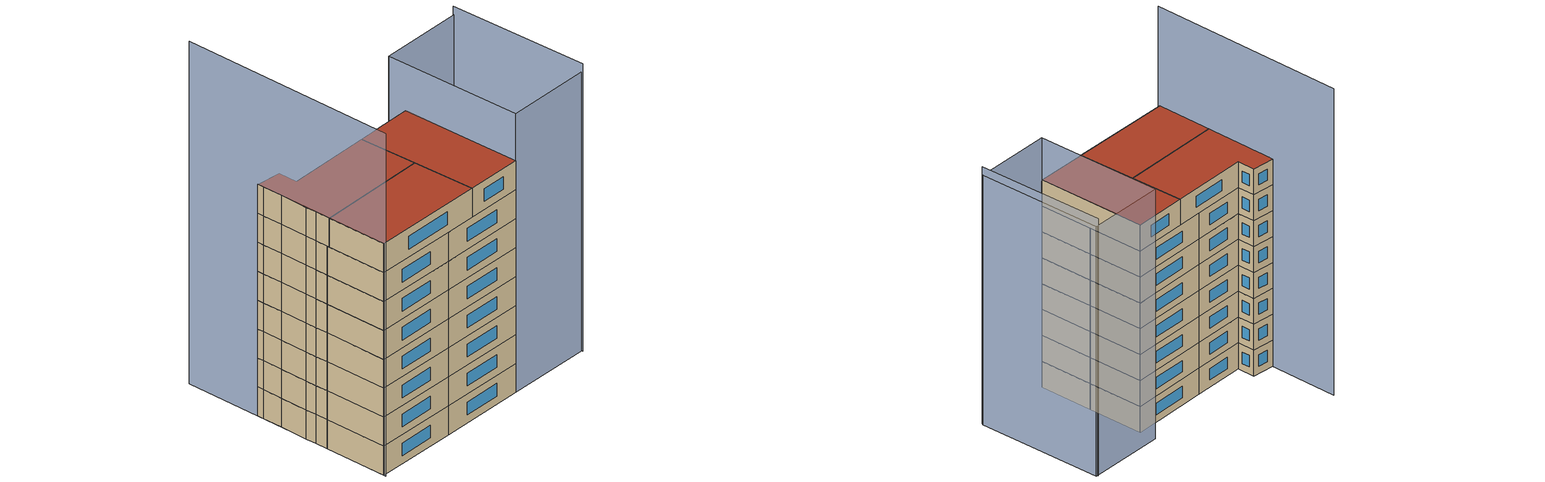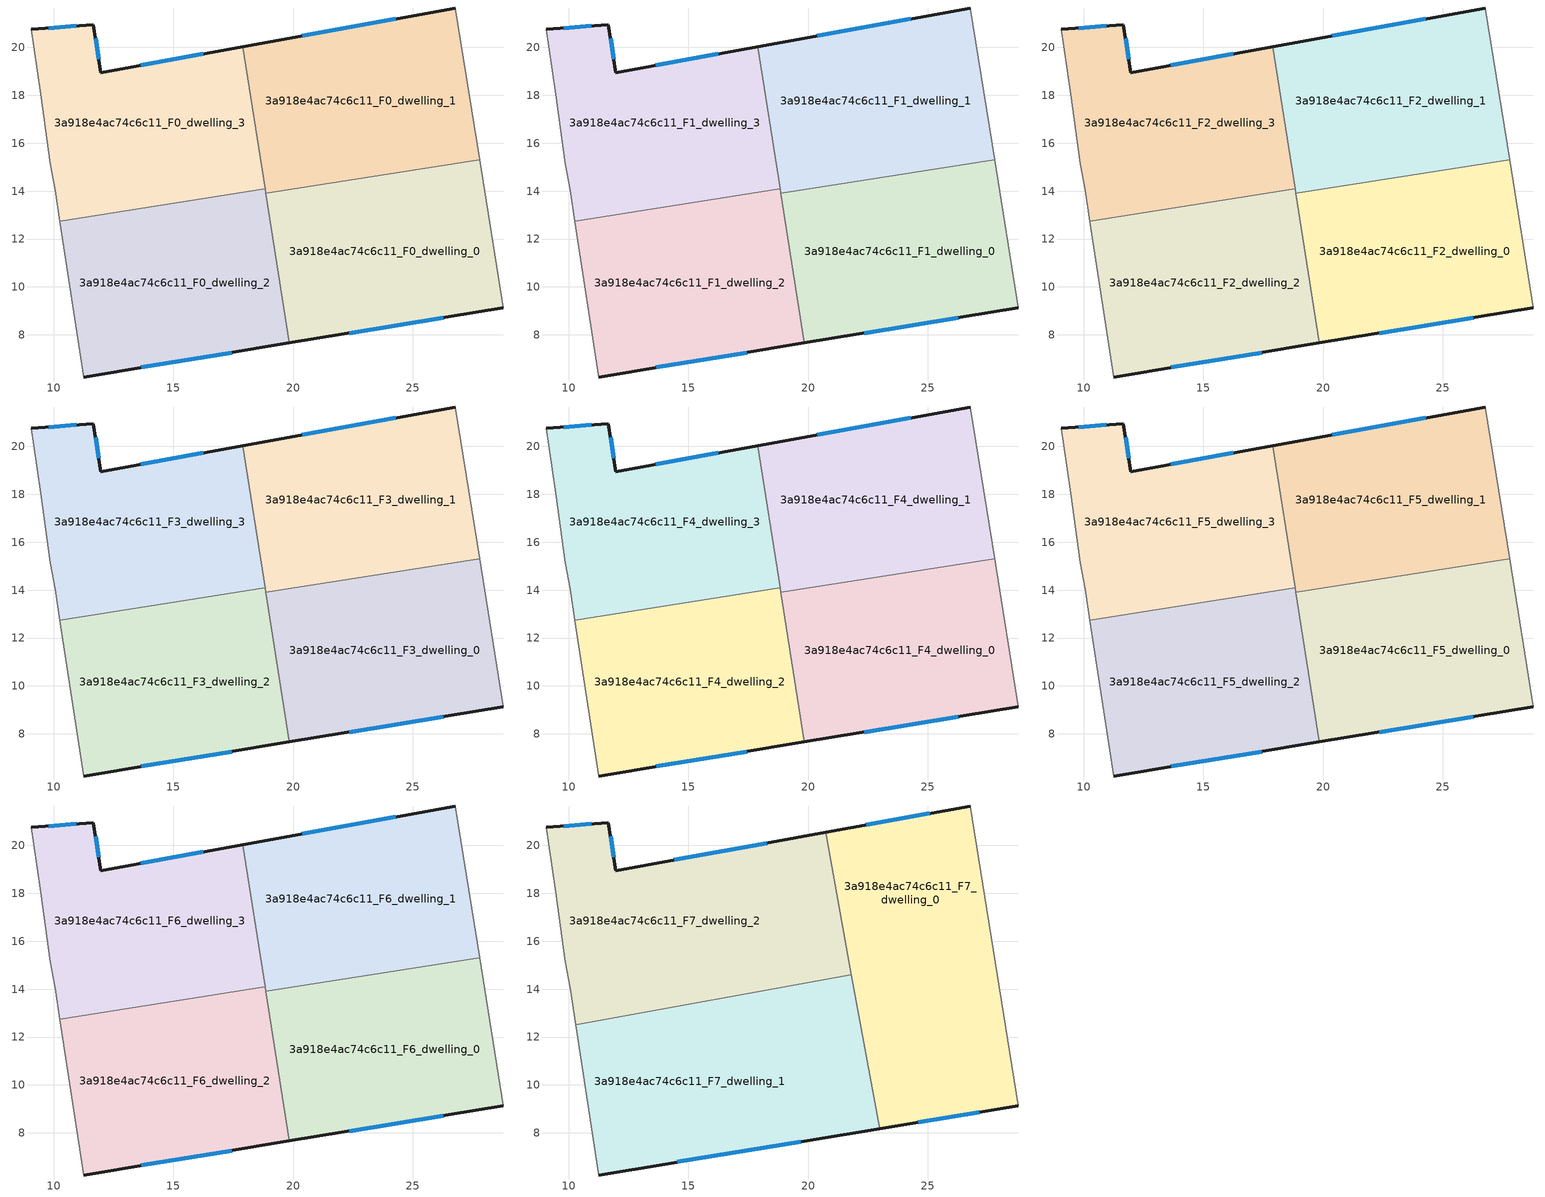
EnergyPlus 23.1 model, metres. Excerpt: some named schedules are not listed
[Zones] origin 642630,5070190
3a918e4ac74c6c11_F0_dwelling_0
 floor ground (EU_floor_Construction): 27.79,15.31 28.78,9.14 19.85,7.66 18.86,13.91 z0
 wall outside (EU_wall_Construction): 19.85,7.66 28.78,9.14 z0:3
 wall to 3a918e4ac74c6c11_F0_dwelling_1 (EU_wall_Construction): 27.79,15.31 18.86,13.91 z0:3
 wall adiabatic (EU_wall_Construction): 28.78,9.14 27.79,15.31 z0:3
 wall to 3a918e4ac74c6c11_F0_dwelling_2 (EU_wall_Construction): 18.86,13.91 19.85,7.66 z0:3
 window (EU_Window_Construction): 22.35,8.07 26.27,8.72 z0.84:2.16
3a918e4ac74c6c11_F0_dwelling_1
 floor ground (EU_floor_Construction): 26.78,21.65 27.79,15.31 18.86,13.91 17.9,20.03 z0
 wall outside (EU_wall_Construction): 26.78,21.65 17.9,20.03 z0:3
 wall adiabatic (EU_wall_Construction): 27.79,15.31 26.78,21.65 z0:3
 wall to 3a918e4ac74c6c11_F0_dwelling_3 (EU_wall_Construction): 17.9,20.03 18.84,14.09 z0:3
 wall to 3a918e4ac74c6c11_F0_dwelling_2 (EU_wall_Construction): 18.84,14.09 18.86,13.91 z0:3
 window (EU_Window_Construction): 24.29,21.19 20.39,20.48 z0.84:2.16
3a918e4ac74c6c11_F0_dwelling_2
 floor ground (EU_floor_Construction): 18.84,14.09 19.85,7.66 11.26,6.24 10.26,12.75 z0
 wall outside (EU_wall_Construction): 11.26,6.24 19.85,7.66 z0:3
 wall adiabatic (EU_wall_Construction): 10.26,12.75 11.26,6.24 z0:3
 wall to 3a918e4ac74c6c11_F0_dwelling_3 (EU_wall_Construction): 18.84,14.09 10.26,12.75 z0:3
 window (EU_Window_Construction): 13.67,6.64 17.44,7.26 z0.84:2.16
3a918e4ac74c6c11_F0_dwelling_3
 floor ground (EU_floor_Construction): 17.9,20.03 18.84,14.09 10.26,12.75 10.06,14.05 9.86,15.15 9.46,18.05 9.16,20.05 9.06,20.75 11.67,20.95 11.96,18.95 z0
 wall outside (EU_wall_Construction): 17.9,20.03 11.96,18.95 11.67,20.95 9.06,20.75 z0:3
 wall adiabatic (EU_wall_Construction): 9.06,20.75 9.16,20.05 9.46,18.05 9.86,15.15 10.06,14.05 10.26,12.75 z0:3
 window (EU_Window_Construction): 10.94,20.9 9.79,20.81 / 11.88,19.51 11.75,20.39 / 16.24,19.73 13.63,19.25 z0.84:2.16
3a918e4ac74c6c11_F1_dwelling_0
 floor to 3a918e4ac74c6c11_F0_dwelling_0 (EU_floor_Construction): 27.79,15.31 28.78,9.14 19.85,7.66 18.86,13.91 z3
 wall outside (EU_wall_Construction): 19.85,7.66 28.78,9.14 z3:6
 wall to 3a918e4ac74c6c11_F1_dwelling_1 (EU_wall_Construction): 27.79,15.31 18.86,13.91 z3:6
 wall adiabatic (EU_wall_Construction): 28.78,9.14 27.79,15.31 z3:6
 wall to 3a918e4ac74c6c11_F1_dwelling_2 (EU_wall_Construction): 18.86,13.91 19.85,7.66 z3:6
 window (EU_Window_Construction): 22.35,8.07 26.27,8.72 z3.84:5.16
3a918e4ac74c6c11_F1_dwelling_1
 floor to 3a918e4ac74c6c11_F0_dwelling_1 (EU_floor_Construction): 26.78,21.65 27.79,15.31 18.86,13.91 17.9,20.03 z3
 wall outside (EU_wall_Construction): 26.78,21.65 17.9,20.03 z3:6
 wall adiabatic (EU_wall_Construction): 27.79,15.31 26.78,21.65 z3:6
 wall to 3a918e4ac74c6c11_F1_dwelling_3 (EU_wall_Construction): 17.9,20.03 18.84,14.09 z3:6
 wall to 3a918e4ac74c6c11_F1_dwelling_2 (EU_wall_Construction): 18.84,14.09 18.86,13.91 z3:6
 window (EU_Window_Construction): 24.29,21.19 20.39,20.48 z3.84:5.16
3a918e4ac74c6c11_F1_dwelling_2
 floor to 3a918e4ac74c6c11_F0_dwelling_2 (EU_floor_Construction): 18.84,14.09 19.85,7.66 11.26,6.24 10.26,12.75 z3
 wall outside (EU_wall_Construction): 11.26,6.24 19.85,7.66 z3:6
 wall adiabatic (EU_wall_Construction): 10.26,12.75 11.26,6.24 z3:6
 wall to 3a918e4ac74c6c11_F1_dwelling_3 (EU_wall_Construction): 18.84,14.09 10.26,12.75 z3:6
 window (EU_Window_Construction): 13.67,6.64 17.44,7.26 z3.84:5.16
3a918e4ac74c6c11_F1_dwelling_3
 floor to 3a918e4ac74c6c11_F0_dwelling_3 (EU_floor_Construction): 17.9,20.03 18.84,14.09 10.26,12.75 10.06,14.05 9.86,15.15 9.46,18.05 9.16,20.05 9.06,20.75 11.67,20.95 11.96,18.95 z3
 wall outside (EU_wall_Construction): 17.9,20.03 11.96,18.95 11.67,20.95 9.06,20.75 z3:6
 wall adiabatic (EU_wall_Construction): 9.06,20.75 9.16,20.05 9.46,18.05 9.86,15.15 10.06,14.05 10.26,12.75 z3:6
 window (EU_Window_Construction): 10.94,20.9 9.79,20.81 / 11.88,19.51 11.75,20.39 / 16.24,19.73 13.63,19.25 z3.84:5.16
3a918e4ac74c6c11_F2_dwelling_0
 floor to 3a918e4ac74c6c11_F1_dwelling_0 (EU_floor_Construction): 27.79,15.31 28.78,9.14 19.85,7.66 18.86,13.91 z6
 wall outside (EU_wall_Construction): 19.85,7.66 28.78,9.14 z6:9
 wall to 3a918e4ac74c6c11_F2_dwelling_1 (EU_wall_Construction): 27.79,15.31 18.86,13.91 z6:9
 wall adiabatic (EU_wall_Construction): 28.78,9.14 27.79,15.31 z6:9
 wall to 3a918e4ac74c6c11_F2_dwelling_2 (EU_wall_Construction): 18.86,13.91 19.85,7.66 z6:9
 window (EU_Window_Construction): 22.35,8.07 26.27,8.72 z6.84:8.16
3a918e4ac74c6c11_F2_dwelling_1
 floor to 3a918e4ac74c6c11_F1_dwelling_1 (EU_floor_Construction): 26.78,21.65 27.79,15.31 18.86,13.91 17.9,20.03 z6
 wall outside (EU_wall_Construction): 26.78,21.65 17.9,20.03 z6:9
 wall adiabatic (EU_wall_Construction): 27.79,15.31 26.78,21.65 z6:9
 wall to 3a918e4ac74c6c11_F2_dwelling_3 (EU_wall_Construction): 17.9,20.03 18.84,14.09 z6:9
 wall to 3a918e4ac74c6c11_F2_dwelling_2 (EU_wall_Construction): 18.84,14.09 18.86,13.91 z6:9
 window (EU_Window_Construction): 24.29,21.19 20.39,20.48 z6.84:8.16
3a918e4ac74c6c11_F2_dwelling_2
 floor to 3a918e4ac74c6c11_F1_dwelling_2 (EU_floor_Construction): 18.84,14.09 19.85,7.66 11.26,6.24 10.26,12.75 z6
 wall outside (EU_wall_Construction): 11.26,6.24 19.85,7.66 z6:9
 wall adiabatic (EU_wall_Construction): 10.26,12.75 11.26,6.24 z6:9
 wall to 3a918e4ac74c6c11_F2_dwelling_3 (EU_wall_Construction): 18.84,14.09 10.26,12.75 z6:9
 window (EU_Window_Construction): 13.67,6.64 17.44,7.26 z6.84:8.16
3a918e4ac74c6c11_F2_dwelling_3
 floor to 3a918e4ac74c6c11_F1_dwelling_3 (EU_floor_Construction): 17.9,20.03 18.84,14.09 10.26,12.75 10.06,14.05 9.86,15.15 9.46,18.05 9.16,20.05 9.06,20.75 11.67,20.95 11.96,18.95 z6
 wall outside (EU_wall_Construction): 17.9,20.03 11.96,18.95 11.67,20.95 9.06,20.75 z6:9
 wall adiabatic (EU_wall_Construction): 9.06,20.75 9.16,20.05 9.46,18.05 9.86,15.15 10.06,14.05 10.26,12.75 z6:9
 window (EU_Window_Construction): 10.94,20.9 9.79,20.81 / 11.88,19.51 11.75,20.39 / 16.24,19.73 13.63,19.25 z6.84:8.16
3a918e4ac74c6c11_F3_dwelling_0
 floor to 3a918e4ac74c6c11_F2_dwelling_0 (EU_floor_Construction): 27.79,15.31 28.78,9.14 19.85,7.66 18.86,13.91 z9
 wall outside (EU_wall_Construction): 19.85,7.66 28.78,9.14 z9:12
 wall to 3a918e4ac74c6c11_F3_dwelling_1 (EU_wall_Construction): 27.79,15.31 18.86,13.91 z9:12
 wall adiabatic (EU_wall_Construction): 28.78,9.14 27.79,15.31 z9:12
 wall to 3a918e4ac74c6c11_F3_dwelling_2 (EU_wall_Construction): 18.86,13.91 19.85,7.66 z9:12
 window (EU_Window_Construction): 22.35,8.07 26.27,8.72 z9.84:11.16
3a918e4ac74c6c11_F3_dwelling_1
 floor to 3a918e4ac74c6c11_F2_dwelling_1 (EU_floor_Construction): 26.78,21.65 27.79,15.31 18.86,13.91 17.9,20.03 z9
 wall outside (EU_wall_Construction): 26.78,21.65 17.9,20.03 z9:12
 wall adiabatic (EU_wall_Construction): 27.79,15.31 26.78,21.65 z9:12
 wall to 3a918e4ac74c6c11_F3_dwelling_3 (EU_wall_Construction): 17.9,20.03 18.84,14.09 z9:12
 wall to 3a918e4ac74c6c11_F3_dwelling_2 (EU_wall_Construction): 18.84,14.09 18.86,13.91 z9:12
 window (EU_Window_Construction): 24.29,21.19 20.39,20.48 z9.84:11.16
3a918e4ac74c6c11_F3_dwelling_2
 floor to 3a918e4ac74c6c11_F2_dwelling_2 (EU_floor_Construction): 18.84,14.09 19.85,7.66 11.26,6.24 10.26,12.75 z9
 wall outside (EU_wall_Construction): 11.26,6.24 19.85,7.66 z9:12
 wall adiabatic (EU_wall_Construction): 10.26,12.75 11.26,6.24 z9:12
 wall to 3a918e4ac74c6c11_F3_dwelling_3 (EU_wall_Construction): 18.84,14.09 10.26,12.75 z9:12
 window (EU_Window_Construction): 13.67,6.64 17.44,7.26 z9.84:11.16
3a918e4ac74c6c11_F3_dwelling_3
 floor to 3a918e4ac74c6c11_F2_dwelling_3 (EU_floor_Construction): 17.9,20.03 18.84,14.09 10.26,12.75 10.06,14.05 9.86,15.15 9.46,18.05 9.16,20.05 9.06,20.75 11.67,20.95 11.96,18.95 z9
 wall outside (EU_wall_Construction): 17.9,20.03 11.96,18.95 11.67,20.95 9.06,20.75 z9:12
 wall adiabatic (EU_wall_Construction): 9.06,20.75 9.16,20.05 9.46,18.05 9.86,15.15 10.06,14.05 10.26,12.75 z9:12
 window (EU_Window_Construction): 10.94,20.9 9.79,20.81 / 11.88,19.51 11.75,20.39 / 16.24,19.73 13.63,19.25 z9.84:11.16
3a918e4ac74c6c11_F4_dwelling_0
 floor to 3a918e4ac74c6c11_F3_dwelling_0 (EU_floor_Construction): 27.79,15.31 28.78,9.14 19.85,7.66 18.86,13.91 z12
 wall outside (EU_wall_Construction): 19.85,7.66 28.78,9.14 z12:15
 wall to 3a918e4ac74c6c11_F4_dwelling_1 (EU_wall_Construction): 27.79,15.31 18.86,13.91 z12:15
 wall adiabatic (EU_wall_Construction): 28.78,9.14 27.79,15.31 z12:15
 wall to 3a918e4ac74c6c11_F4_dwelling_2 (EU_wall_Construction): 18.86,13.91 19.85,7.66 z12:15
 window (EU_Window_Construction): 22.35,8.07 26.27,8.72 z12.84:14.16
3a918e4ac74c6c11_F4_dwelling_1
 floor to 3a918e4ac74c6c11_F3_dwelling_1 (EU_floor_Construction): 26.78,21.65 27.79,15.31 18.86,13.91 17.9,20.03 z12
 wall outside (EU_wall_Construction): 26.78,21.65 17.9,20.03 z12:15
 wall adiabatic (EU_wall_Construction): 27.79,15.31 26.78,21.65 z12:15
 wall to 3a918e4ac74c6c11_F4_dwelling_3 (EU_wall_Construction): 17.9,20.03 18.84,14.09 z12:15
 wall to 3a918e4ac74c6c11_F4_dwelling_2 (EU_wall_Construction): 18.84,14.09 18.86,13.91 z12:15
 window (EU_Window_Construction): 24.29,21.19 20.39,20.48 z12.84:14.16
3a918e4ac74c6c11_F4_dwelling_2
 floor to 3a918e4ac74c6c11_F3_dwelling_2 (EU_floor_Construction): 18.84,14.09 19.85,7.66 11.26,6.24 10.26,12.75 z12
 wall outside (EU_wall_Construction): 11.26,6.24 19.85,7.66 z12:15
 wall adiabatic (EU_wall_Construction): 10.26,12.75 11.26,6.24 z12:15
 wall to 3a918e4ac74c6c11_F4_dwelling_3 (EU_wall_Construction): 18.84,14.09 10.26,12.75 z12:15
 window (EU_Window_Construction): 13.67,6.64 17.44,7.26 z12.84:14.16
3a918e4ac74c6c11_F4_dwelling_3
 floor to 3a918e4ac74c6c11_F3_dwelling_3 (EU_floor_Construction): 17.9,20.03 18.84,14.09 10.26,12.75 10.06,14.05 9.86,15.15 9.46,18.05 9.16,20.05 9.06,20.75 11.67,20.95 11.96,18.95 z12
 wall outside (EU_wall_Construction): 17.9,20.03 11.96,18.95 11.67,20.95 9.06,20.75 z12:15
 wall adiabatic (EU_wall_Construction): 9.06,20.75 9.16,20.05 9.46,18.05 9.86,15.15 10.06,14.05 10.26,12.75 z12:15
 window (EU_Window_Construction): 10.94,20.9 9.79,20.81 / 11.88,19.51 11.75,20.39 / 16.24,19.73 13.63,19.25 z12.84:14.16
3a918e4ac74c6c11_F5_dwelling_0
 floor to 3a918e4ac74c6c11_F4_dwelling_0 (EU_floor_Construction): 27.79,15.31 28.78,9.14 19.85,7.66 18.86,13.91 z15
 wall outside (EU_wall_Construction): 19.85,7.66 28.78,9.14 z15:18
 wall to 3a918e4ac74c6c11_F5_dwelling_1 (EU_wall_Construction): 27.79,15.31 18.86,13.91 z15:18
 wall adiabatic (EU_wall_Construction): 28.78,9.14 27.79,15.31 z15:18
 wall to 3a918e4ac74c6c11_F5_dwelling_2 (EU_wall_Construction): 18.86,13.91 19.85,7.66 z15:18
 window (EU_Window_Construction): 22.35,8.07 26.27,8.72 z15.84:17.16
3a918e4ac74c6c11_F5_dwelling_1
 floor to 3a918e4ac74c6c11_F4_dwelling_1 (EU_floor_Construction): 26.78,21.65 27.79,15.31 18.86,13.91 17.9,20.03 z15
 wall outside (EU_wall_Construction): 26.78,21.65 17.9,20.03 z15:18
 wall adiabatic (EU_wall_Construction): 27.79,15.31 26.78,21.65 z15:18
 wall to 3a918e4ac74c6c11_F5_dwelling_3 (EU_wall_Construction): 17.9,20.03 18.84,14.09 z15:18
 wall to 3a918e4ac74c6c11_F5_dwelling_2 (EU_wall_Construction): 18.84,14.09 18.86,13.91 z15:18
 window (EU_Window_Construction): 24.29,21.19 20.39,20.48 z15.84:17.16
3a918e4ac74c6c11_F5_dwelling_2
 floor to 3a918e4ac74c6c11_F4_dwelling_2 (EU_floor_Construction): 18.84,14.09 19.85,7.66 11.26,6.24 10.26,12.75 z15
 wall outside (EU_wall_Construction): 11.26,6.24 19.85,7.66 z15:18
 wall adiabatic (EU_wall_Construction): 10.26,12.75 11.26,6.24 z15:18
 wall to 3a918e4ac74c6c11_F5_dwelling_3 (EU_wall_Construction): 18.84,14.09 10.26,12.75 z15:18
 window (EU_Window_Construction): 13.67,6.64 17.44,7.26 z15.84:17.16
3a918e4ac74c6c11_F5_dwelling_3
 floor to 3a918e4ac74c6c11_F4_dwelling_3 (EU_floor_Construction): 17.9,20.03 18.84,14.09 10.26,12.75 10.06,14.05 9.86,15.15 9.46,18.05 9.16,20.05 9.06,20.75 11.67,20.95 11.96,18.95 z15
 wall outside (EU_wall_Construction): 17.9,20.03 11.96,18.95 11.67,20.95 9.06,20.75 z15:18
 wall adiabatic (EU_wall_Construction): 9.06,20.75 9.16,20.05 9.46,18.05 9.86,15.15 10.06,14.05 10.26,12.75 z15:18
 window (EU_Window_Construction): 10.94,20.9 9.79,20.81 / 11.88,19.51 11.75,20.39 / 16.24,19.73 13.63,19.25 z15.84:17.16
3a918e4ac74c6c11_F6_dwelling_0
 floor to 3a918e4ac74c6c11_F5_dwelling_0 (EU_floor_Construction): 27.79,15.31 28.78,9.14 19.85,7.66 18.86,13.91 z18
 wall outside (EU_wall_Construction): 19.85,7.66 28.78,9.14 z18:21
 wall to 3a918e4ac74c6c11_F6_dwelling_1 (EU_wall_Construction): 27.79,15.31 18.86,13.91 z18:21
 wall adiabatic (EU_wall_Construction): 28.78,9.14 27.79,15.31 z18:21
 wall to 3a918e4ac74c6c11_F6_dwelling_2 (EU_wall_Construction): 18.86,13.91 19.85,7.66 z18:21
 window (EU_Window_Construction): 22.35,8.07 26.27,8.72 z18.84:20.16
 ceiling adiabatic (EU_roof_Construction): 22.98,8.18 21.85,14.38 18.86,13.91 19.85,7.66 z21
3a918e4ac74c6c11_F6_dwelling_1
 floor to 3a918e4ac74c6c11_F5_dwelling_1 (EU_floor_Construction): 26.78,21.65 27.79,15.31 18.86,13.91 17.9,20.03 z18
 wall outside (EU_wall_Construction): 26.78,21.65 17.9,20.03 z18:21
 wall adiabatic (EU_wall_Construction): 27.79,15.31 26.78,21.65 z18:21
 wall to 3a918e4ac74c6c11_F6_dwelling_3 (EU_wall_Construction): 17.9,20.03 18.84,14.09 z18:21
 wall to 3a918e4ac74c6c11_F6_dwelling_2 (EU_wall_Construction): 18.84,14.09 18.86,13.91 z18:21
 window (EU_Window_Construction): 24.29,21.19 20.39,20.48 z18.84:20.16
3a918e4ac74c6c11_F6_dwelling_2
 floor to 3a918e4ac74c6c11_F5_dwelling_2 (EU_floor_Construction): 18.84,14.09 19.85,7.66 11.26,6.24 10.26,12.75 z18
 wall outside (EU_wall_Construction): 11.26,6.24 19.85,7.66 z18:21
 wall adiabatic (EU_wall_Construction): 10.26,12.75 11.26,6.24 z18:21
 wall to 3a918e4ac74c6c11_F6_dwelling_3 (EU_wall_Construction): 18.84,14.09 10.26,12.75 z18:21
 window (EU_Window_Construction): 13.67,6.64 17.44,7.26 z18.84:20.16
3a918e4ac74c6c11_F6_dwelling_3
 floor to 3a918e4ac74c6c11_F5_dwelling_3 (EU_floor_Construction): 17.9,20.03 18.84,14.09 10.26,12.75 10.06,14.05 9.86,15.15 9.46,18.05 9.16,20.05 9.06,20.75 11.67,20.95 11.96,18.95 z18
 wall outside (EU_wall_Construction): 17.9,20.03 11.96,18.95 11.67,20.95 9.06,20.75 z18:21
 wall adiabatic (EU_wall_Construction): 9.06,20.75 9.16,20.05 9.46,18.05 9.86,15.15 10.06,14.05 10.26,12.75 z18:21
 window (EU_Window_Construction): 10.94,20.9 9.79,20.81 / 11.88,19.51 11.75,20.39 / 16.24,19.73 13.63,19.25 z18.84:20.16
3a918e4ac74c6c11_F7_dwelling_0
 floor to 3a918e4ac74c6c11_F6_dwelling_0 (EU_floor_Construction): 27.79,15.31 28.78,9.14 22.98,8.18 21.85,14.38 z21
 floor to 3a918e4ac74c6c11_F6_dwelling_1 (EU_floor_Construction): 26.78,21.65 27.79,15.31 21.85,14.38 20.73,20.54 z21
 wall outside (EU_wall_Construction): 22.98,8.18 28.78,9.14 / 26.78,21.65 20.73,20.54 z21:24
 wall adiabatic (EU_wall_Construction): 28.78,9.14 26.78,21.65 z21:24
 wall to 3a918e4ac74c6c11_F7_dwelling_1 (EU_wall_Construction): 21.81,14.6 22.98,8.18 z21:24
 wall to 3a918e4ac74c6c11_F7_dwelling_2 (EU_wall_Construction): 20.73,20.54 21.81,14.6 z21:24
 window (EU_Window_Construction): 24.6,8.45 27.15,8.87 / 25.08,21.34 22.42,20.85 z21.84:23.16
 roof outside (EU_roof_Construction): 28.78,9.14 26.78,21.65 20.73,20.54 22.98,8.18 z24
3a918e4ac74c6c11_F7_dwelling_1
 floor to 3a918e4ac74c6c11_F6_dwelling_2 (EU_floor_Construction): 18.84,14.06 19.85,7.66 11.26,6.24 10.3,12.51 z21
 floor to 3a918e4ac74c6c11_F6_dwelling_1 (EU_floor_Construction): 21.81,14.6 21.85,14.38 18.86,13.91 18.84,14.06 z21
 floor adiabatic (EU_floor_Construction): 21.85,14.38 22.98,8.18 19.85,7.66 18.84,14.06 18.86,13.91 z21
 wall outside (EU_wall_Construction): 11.26,6.24 22.98,8.18 z21:24
 wall adiabatic (EU_wall_Construction): 10.3,12.51 11.26,6.24 z21:24
 wall to 3a918e4ac74c6c11_F7_dwelling_2 (EU_wall_Construction): 21.81,14.6 10.3,12.51 z21:24
 window (EU_Window_Construction): 14.54,6.78 19.7,7.64 z21.84:23.16
 roof outside (EU_roof_Construction): 22.98,8.18 21.81,14.6 10.3,12.51 11.26,6.24 z24
3a918e4ac74c6c11_F7_dwelling_2
 floor to 3a918e4ac74c6c11_F6_dwelling_1 (EU_floor_Construction): 20.73,20.54 21.81,14.6 18.84,14.06 17.9,20.03 z21
 floor to 3a918e4ac74c6c11_F6_dwelling_3 (EU_floor_Construction): 17.9,20.03 18.84,14.09 10.26,12.75 10.06,14.05 9.86,15.15 9.46,18.05 9.16,20.05 9.06,20.75 11.67,20.95 11.96,18.95 z21
 floor to 3a918e4ac74c6c11_F6_dwelling_2 (EU_floor_Construction): 18.84,14.09 18.84,14.06 10.3,12.51 10.26,12.75 z21
 wall outside (EU_wall_Construction): 20.73,20.54 11.96,18.95 11.67,20.95 9.06,20.75 z21:24
 wall adiabatic (EU_wall_Construction): 9.06,20.75 9.16,20.05 9.46,18.05 9.86,15.15 10.06,14.05 10.3,12.51 z21:24
 window (EU_Window_Construction): 10.94,20.9 9.79,20.81 / 11.88,19.51 11.75,20.39 / 18.27,20.1 14.42,19.4 z21.84:23.16
 roof outside (EU_roof_Construction): 21.81,14.6 20.73,20.54 11.96,18.95 11.67,20.95 9.06,20.75 9.16,20.05 9.46,18.05 9.86,15.15 10.06,14.05 10.3,12.51 z24
shading: 7.87,28.63 11.29,6.06 z0:35.5; 37.58,10.64 28.78,9.14 / 28.78,9.14 26.34,23.45 / 26.34,23.45 35.15,24.95 / 35.15,24.95 37.58,10.64 z0:28.9; 37.58,10.5 34.98,25.01 z0:29.8
[Building]
EU S2 Campaign: North Axis=0; Terrain=City; Solar Distribution=FullExterior
[Site:Location]
Lyon-Bron: Latitude=45.75; Longitude=5; Time Zone=1; Elevation=198
[SizingPeriod:WeatherFileDays]
AnnualSizingPeriod: Begin Month=1; Begin Day of Month=1; End Month=12; End Day of Month=31; Day of Week for Start Day=Monday; Use Weather File Daylight Saving Period=No; Use Weather File Rain and Snow Indicators=No
[MATERIAL]
EU_InternalMass_Material: Roughness=MediumRough; Thickness=0.1; Conductivity=1; Density=1800; Specific Heat=900; Thermal Absorptance=0.9; Solar Absorptance=0.7; Visible Absorptance=0.7
[MATERIAL:NOMASS] Roughness=MediumRough; Thermal Absorptance=0.9; Solar Absorptance=0.7; Visible Absorptance=0.7
Name | Thermal Resistance
EU_wall_NoMass | 0.776494
EU_roof_NoMass | 0.486893
EU_floor_NoMass | 0.421597
[WINDOWMATERIAL:SIMPLEGLAZINGSYSTEM]
EU_Window_SimpleGlazing: UFactor=4.24961; Solar Heat Gain Coefficient=0.83; Visible Transmittance=0.83
[CONSTRUCTION]
EU_wall_Construction: EU_wall_NoMass
EU_roof_Construction: EU_roof_NoMass
EU_floor_Construction: EU_floor_NoMass
EU_Window_Construction: EU_Window_SimpleGlazing
EU_InternalMass_Construction: EU_InternalMass_Material
[ZONE] Type=1; Multiplier=1; Ceiling Height=autocalculate; Floor Area=autocalculate; Part of Total Floor Area=Yes
Name | Volume
3a918e4ac74c6c11_F0_dwelling_0; 3a918e4ac74c6c11_F1_dwelling_0; 3a918e4ac74c6c11_F2_dwelling_0; 3a918e4ac74c6c11_F3_dwelling_0; 3a918e4ac74c6c11_F4_dwelling_0; 3a918e4ac74c6c11_F5_dwelling_0; 3a918e4ac74c6c11_F6_dwelling_0 | 170.639
3a918e4ac74c6c11_F7_dwelling_0 | 227.505
3a918e4ac74c6c11_F0_dwelling_1; 3a918e4ac74c6c11_F1_dwelling_1; 3a918e4ac74c6c11_F2_dwelling_1; 3a918e4ac74c6c11_F3_dwelling_1; 3a918e4ac74c6c11_F4_dwelling_1; 3a918e4ac74c6c11_F5_dwelling_1; 3a918e4ac74c6c11_F6_dwelling_1 | 170.646
3a918e4ac74c6c11_F7_dwelling_1 | 227.509
3a918e4ac74c6c11_F0_dwelling_2; 3a918e4ac74c6c11_F1_dwelling_2; 3a918e4ac74c6c11_F2_dwelling_2; 3a918e4ac74c6c11_F3_dwelling_2; 3a918e4ac74c6c11_F4_dwelling_2; 3a918e4ac74c6c11_F5_dwelling_2; 3a918e4ac74c6c11_F6_dwelling_2 | 170.627
3a918e4ac74c6c11_F7_dwelling_2 | 227.501
3a918e4ac74c6c11_F0_dwelling_3; 3a918e4ac74c6c11_F1_dwelling_3; 3a918e4ac74c6c11_F2_dwelling_3; 3a918e4ac74c6c11_F3_dwelling_3; 3a918e4ac74c6c11_F4_dwelling_3; 3a918e4ac74c6c11_F5_dwelling_3; 3a918e4ac74c6c11_F6_dwelling_3 | 170.63
[INTERNALMASS] Construction=EU_InternalMass_Construction
Name | Zone or ZoneList | Surface Area
3a918e4ac74c6c11_F0_dwelling_0_EU_InternalMass | 3a918e4ac74c6c11_F0_dwelling_0 | 56.8812
3a918e4ac74c6c11_F0_dwelling_1_EU_InternalMass | 3a918e4ac74c6c11_F0_dwelling_1 | 56.8823
3a918e4ac74c6c11_F0_dwelling_2_EU_InternalMass | 3a918e4ac74c6c11_F0_dwelling_2 | 56.8744
3a918e4ac74c6c11_F0_dwelling_3_EU_InternalMass | 3a918e4ac74c6c11_F0_dwelling_3 | 56.8762
3a918e4ac74c6c11_F1_dwelling_0_EU_InternalMass | 3a918e4ac74c6c11_F1_dwelling_0 | 56.8812
3a918e4ac74c6c11_F1_dwelling_1_EU_InternalMass | 3a918e4ac74c6c11_F1_dwelling_1 | 56.8823
3a918e4ac74c6c11_F1_dwelling_2_EU_InternalMass | 3a918e4ac74c6c11_F1_dwelling_2 | 56.8744
3a918e4ac74c6c11_F1_dwelling_3_EU_InternalMass | 3a918e4ac74c6c11_F1_dwelling_3 | 56.8762
3a918e4ac74c6c11_F2_dwelling_0_EU_InternalMass | 3a918e4ac74c6c11_F2_dwelling_0 | 56.8812
3a918e4ac74c6c11_F2_dwelling_1_EU_InternalMass | 3a918e4ac74c6c11_F2_dwelling_1 | 56.8823
3a918e4ac74c6c11_F2_dwelling_2_EU_InternalMass | 3a918e4ac74c6c11_F2_dwelling_2 | 56.8744
3a918e4ac74c6c11_F2_dwelling_3_EU_InternalMass | 3a918e4ac74c6c11_F2_dwelling_3 | 56.8762
3a918e4ac74c6c11_F3_dwelling_0_EU_InternalMass | 3a918e4ac74c6c11_F3_dwelling_0 | 56.8812
3a918e4ac74c6c11_F3_dwelling_1_EU_InternalMass | 3a918e4ac74c6c11_F3_dwelling_1 | 56.8823
3a918e4ac74c6c11_F3_dwelling_2_EU_InternalMass | 3a918e4ac74c6c11_F3_dwelling_2 | 56.8744
3a918e4ac74c6c11_F3_dwelling_3_EU_InternalMass | 3a918e4ac74c6c11_F3_dwelling_3 | 56.8762
3a918e4ac74c6c11_F4_dwelling_0_EU_InternalMass | 3a918e4ac74c6c11_F4_dwelling_0 | 56.8812
3a918e4ac74c6c11_F4_dwelling_1_EU_InternalMass | 3a918e4ac74c6c11_F4_dwelling_1 | 56.8823
3a918e4ac74c6c11_F4_dwelling_2_EU_InternalMass | 3a918e4ac74c6c11_F4_dwelling_2 | 56.8744
3a918e4ac74c6c11_F4_dwelling_3_EU_InternalMass | 3a918e4ac74c6c11_F4_dwelling_3 | 56.8762
3a918e4ac74c6c11_F5_dwelling_0_EU_InternalMass | 3a918e4ac74c6c11_F5_dwelling_0 | 56.8812
3a918e4ac74c6c11_F5_dwelling_1_EU_InternalMass | 3a918e4ac74c6c11_F5_dwelling_1 | 56.8823
3a918e4ac74c6c11_F5_dwelling_2_EU_InternalMass | 3a918e4ac74c6c11_F5_dwelling_2 | 56.8744
3a918e4ac74c6c11_F5_dwelling_3_EU_InternalMass | 3a918e4ac74c6c11_F5_dwelling_3 | 56.8762
3a918e4ac74c6c11_F6_dwelling_0_EU_InternalMass | 3a918e4ac74c6c11_F6_dwelling_0 | 56.8812
3a918e4ac74c6c11_F6_dwelling_1_EU_InternalMass | 3a918e4ac74c6c11_F6_dwelling_1 | 56.8823
3a918e4ac74c6c11_F6_dwelling_2_EU_InternalMass | 3a918e4ac74c6c11_F6_dwelling_2 | 56.8744
3a918e4ac74c6c11_F6_dwelling_3_EU_InternalMass | 3a918e4ac74c6c11_F6_dwelling_3 | 56.8762
3a918e4ac74c6c11_F7_dwelling_0_EU_InternalMass | 3a918e4ac74c6c11_F7_dwelling_0 | 75.8392
3a918e4ac74c6c11_F7_dwelling_1_EU_InternalMass | 3a918e4ac74c6c11_F7_dwelling_1 | 75.8376
3a918e4ac74c6c11_F7_dwelling_2_EU_InternalMass | 3a918e4ac74c6c11_F7_dwelling_2 | 75.8357
[OTHEREQUIPMENT] Fuel Type=Electricity; Design Level Calculation Method=Watts/Area; Power per Zone Floor Area=1; Fraction Latent=0; Fraction Radiant=0; Fraction Lost=0; Carbon Dioxide Generation Rate=0; EndUse Subcategory=EU_Step8_InternalGains
Name | Zone or ZoneList or Space or SpaceList | Schedule
EU_Step8_InternalGain_3a918e4ac74c6c11_F0_dwelling_0_f000 | 3a918e4ac74c6c11_F0_dwelling_0 | EU_Step8_GainSchedule_3a918e4ac74c6c11_F0_dwelling_0_f000
EU_Step8_InternalGain_3a918e4ac74c6c11_F0_dwelling_1_f000 | 3a918e4ac74c6c11_F0_dwelling_1 | EU_Step8_GainSchedule_3a918e4ac74c6c11_F0_dwelling_1_f000
EU_Step8_InternalGain_3a918e4ac74c6c11_F0_dwelling_2_f000 | 3a918e4ac74c6c11_F0_dwelling_2 | EU_Step8_GainSchedule_3a918e4ac74c6c11_F0_dwelling_2_f000
EU_Step8_InternalGain_3a918e4ac74c6c11_F0_dwelling_3_f000 | 3a918e4ac74c6c11_F0_dwelling_3 | EU_Step8_GainSchedule_3a918e4ac74c6c11_F0_dwelling_3_f000
EU_Step8_InternalGain_3a918e4ac74c6c11_F1_dwelling_0_f000 | 3a918e4ac74c6c11_F1_dwelling_0 | EU_Step8_GainSchedule_3a918e4ac74c6c11_F1_dwelling_0_f000
EU_Step8_InternalGain_3a918e4ac74c6c11_F1_dwelling_1_f000 | 3a918e4ac74c6c11_F1_dwelling_1 | EU_Step8_GainSchedule_3a918e4ac74c6c11_F1_dwelling_1_f000
EU_Step8_InternalGain_3a918e4ac74c6c11_F1_dwelling_2_f000 | 3a918e4ac74c6c11_F1_dwelling_2 | EU_Step8_GainSchedule_3a918e4ac74c6c11_F1_dwelling_2_f000
EU_Step8_InternalGain_3a918e4ac74c6c11_F1_dwelling_3_f000 | 3a918e4ac74c6c11_F1_dwelling_3 | EU_Step8_GainSchedule_3a918e4ac74c6c11_F1_dwelling_3_f000
EU_Step8_InternalGain_3a918e4ac74c6c11_F2_dwelling_0_f000 | 3a918e4ac74c6c11_F2_dwelling_0 | EU_Step8_GainSchedule_3a918e4ac74c6c11_F2_dwelling_0_f000
EU_Step8_InternalGain_3a918e4ac74c6c11_F2_dwelling_1_f000 | 3a918e4ac74c6c11_F2_dwelling_1 | EU_Step8_GainSchedule_3a918e4ac74c6c11_F2_dwelling_1_f000
EU_Step8_InternalGain_3a918e4ac74c6c11_F2_dwelling_2_f000 | 3a918e4ac74c6c11_F2_dwelling_2 | EU_Step8_GainSchedule_3a918e4ac74c6c11_F2_dwelling_2_f000
EU_Step8_InternalGain_3a918e4ac74c6c11_F2_dwelling_3_f000 | 3a918e4ac74c6c11_F2_dwelling_3 | EU_Step8_GainSchedule_3a918e4ac74c6c11_F2_dwelling_3_f000
EU_Step8_InternalGain_3a918e4ac74c6c11_F3_dwelling_0_f000 | 3a918e4ac74c6c11_F3_dwelling_0 | EU_Step8_GainSchedule_3a918e4ac74c6c11_F3_dwelling_0_f000
EU_Step8_InternalGain_3a918e4ac74c6c11_F3_dwelling_1_f000 | 3a918e4ac74c6c11_F3_dwelling_1 | EU_Step8_GainSchedule_3a918e4ac74c6c11_F3_dwelling_1_f000
EU_Step8_InternalGain_3a918e4ac74c6c11_F3_dwelling_2_f000 | 3a918e4ac74c6c11_F3_dwelling_2 | EU_Step8_GainSchedule_3a918e4ac74c6c11_F3_dwelling_2_f000
EU_Step8_InternalGain_3a918e4ac74c6c11_F3_dwelling_3_f000 | 3a918e4ac74c6c11_F3_dwelling_3 | EU_Step8_GainSchedule_3a918e4ac74c6c11_F3_dwelling_3_f000
EU_Step8_InternalGain_3a918e4ac74c6c11_F4_dwelling_0_f000 | 3a918e4ac74c6c11_F4_dwelling_0 | EU_Step8_GainSchedule_3a918e4ac74c6c11_F4_dwelling_0_f000
EU_Step8_InternalGain_3a918e4ac74c6c11_F4_dwelling_1_f000 | 3a918e4ac74c6c11_F4_dwelling_1 | EU_Step8_GainSchedule_3a918e4ac74c6c11_F4_dwelling_1_f000
EU_Step8_InternalGain_3a918e4ac74c6c11_F4_dwelling_2_f000 | 3a918e4ac74c6c11_F4_dwelling_2 | EU_Step8_GainSchedule_3a918e4ac74c6c11_F4_dwelling_2_f000
EU_Step8_InternalGain_3a918e4ac74c6c11_F4_dwelling_3_f000 | 3a918e4ac74c6c11_F4_dwelling_3 | EU_Step8_GainSchedule_3a918e4ac74c6c11_F4_dwelling_3_f000
EU_Step8_InternalGain_3a918e4ac74c6c11_F5_dwelling_0_f000 | 3a918e4ac74c6c11_F5_dwelling_0 | EU_Step8_GainSchedule_3a918e4ac74c6c11_F5_dwelling_0_f000
EU_Step8_InternalGain_3a918e4ac74c6c11_F5_dwelling_1_f000 | 3a918e4ac74c6c11_F5_dwelling_1 | EU_Step8_GainSchedule_3a918e4ac74c6c11_F5_dwelling_1_f000
EU_Step8_InternalGain_3a918e4ac74c6c11_F5_dwelling_2_f000 | 3a918e4ac74c6c11_F5_dwelling_2 | EU_Step8_GainSchedule_3a918e4ac74c6c11_F5_dwelling_2_f000
EU_Step8_InternalGain_3a918e4ac74c6c11_F5_dwelling_3_f000 | 3a918e4ac74c6c11_F5_dwelling_3 | EU_Step8_GainSchedule_3a918e4ac74c6c11_F5_dwelling_3_f000
EU_Step8_InternalGain_3a918e4ac74c6c11_F6_dwelling_0_f000 | 3a918e4ac74c6c11_F6_dwelling_0 | EU_Step8_GainSchedule_3a918e4ac74c6c11_F6_dwelling_0_f000
EU_Step8_InternalGain_3a918e4ac74c6c11_F6_dwelling_1_f000 | 3a918e4ac74c6c11_F6_dwelling_1 | EU_Step8_GainSchedule_3a918e4ac74c6c11_F6_dwelling_1_f000
EU_Step8_InternalGain_3a918e4ac74c6c11_F6_dwelling_2_f000 | 3a918e4ac74c6c11_F6_dwelling_2 | EU_Step8_GainSchedule_3a918e4ac74c6c11_F6_dwelling_2_f000
EU_Step8_InternalGain_3a918e4ac74c6c11_F6_dwelling_3_f000 | 3a918e4ac74c6c11_F6_dwelling_3 | EU_Step8_GainSchedule_3a918e4ac74c6c11_F6_dwelling_3_f000
EU_Step8_InternalGain_3a918e4ac74c6c11_F7_dwelling_0_f000 | 3a918e4ac74c6c11_F7_dwelling_0 | EU_Step8_GainSchedule_3a918e4ac74c6c11_F7_dwelling_0_f000
EU_Step8_InternalGain_3a918e4ac74c6c11_F7_dwelling_1_f000 | 3a918e4ac74c6c11_F7_dwelling_1 | EU_Step8_GainSchedule_3a918e4ac74c6c11_F7_dwelling_1_f000
EU_Step8_InternalGain_3a918e4ac74c6c11_F7_dwelling_2_f000 | 3a918e4ac74c6c11_F7_dwelling_2 | EU_Step8_GainSchedule_3a918e4ac74c6c11_F7_dwelling_2_f000
[ZONEVENTILATION:DESIGNFLOWRATE] Schedule=EU_AlwaysOn; Design Flow Rate Calculation Method=AirChanges/Hour; Air Changes per Hour=0.693814; Ventilation Type=Natural; Fan Pressure Rise=0; Fan Total Efficiency=1; Constant Term Coefficient=1; Temperature Term Coefficient=0; Velocity Term Coefficient=0; Velocity Squared Term Coefficient=0; Minimum Indoor Temperature=-100; Maximum Indoor Temperature=100; Delta Temperature=-100; Minimum Outdoor Temperature=-100; Maximum Outdoor Temperature=100; Maximum Wind Speed=40
Name | Zone or ZoneList or Space or SpaceList
EU_ConstantAir_3a918e4ac74c6c11_F0_dwelling_0 | 3a918e4ac74c6c11_F0_dwelling_0
EU_ConstantAir_3a918e4ac74c6c11_F0_dwelling_1 | 3a918e4ac74c6c11_F0_dwelling_1
EU_ConstantAir_3a918e4ac74c6c11_F0_dwelling_2 | 3a918e4ac74c6c11_F0_dwelling_2
EU_ConstantAir_3a918e4ac74c6c11_F0_dwelling_3 | 3a918e4ac74c6c11_F0_dwelling_3
EU_ConstantAir_3a918e4ac74c6c11_F1_dwelling_0 | 3a918e4ac74c6c11_F1_dwelling_0
EU_ConstantAir_3a918e4ac74c6c11_F1_dwelling_1 | 3a918e4ac74c6c11_F1_dwelling_1
EU_ConstantAir_3a918e4ac74c6c11_F1_dwelling_2 | 3a918e4ac74c6c11_F1_dwelling_2
EU_ConstantAir_3a918e4ac74c6c11_F1_dwelling_3 | 3a918e4ac74c6c11_F1_dwelling_3
EU_ConstantAir_3a918e4ac74c6c11_F2_dwelling_0 | 3a918e4ac74c6c11_F2_dwelling_0
EU_ConstantAir_3a918e4ac74c6c11_F2_dwelling_1 | 3a918e4ac74c6c11_F2_dwelling_1
EU_ConstantAir_3a918e4ac74c6c11_F2_dwelling_2 | 3a918e4ac74c6c11_F2_dwelling_2
EU_ConstantAir_3a918e4ac74c6c11_F2_dwelling_3 | 3a918e4ac74c6c11_F2_dwelling_3
EU_ConstantAir_3a918e4ac74c6c11_F3_dwelling_0 | 3a918e4ac74c6c11_F3_dwelling_0
EU_ConstantAir_3a918e4ac74c6c11_F3_dwelling_1 | 3a918e4ac74c6c11_F3_dwelling_1
EU_ConstantAir_3a918e4ac74c6c11_F3_dwelling_2 | 3a918e4ac74c6c11_F3_dwelling_2
EU_ConstantAir_3a918e4ac74c6c11_F3_dwelling_3 | 3a918e4ac74c6c11_F3_dwelling_3
EU_ConstantAir_3a918e4ac74c6c11_F4_dwelling_0 | 3a918e4ac74c6c11_F4_dwelling_0
EU_ConstantAir_3a918e4ac74c6c11_F4_dwelling_1 | 3a918e4ac74c6c11_F4_dwelling_1
EU_ConstantAir_3a918e4ac74c6c11_F4_dwelling_2 | 3a918e4ac74c6c11_F4_dwelling_2
EU_ConstantAir_3a918e4ac74c6c11_F4_dwelling_3 | 3a918e4ac74c6c11_F4_dwelling_3
EU_ConstantAir_3a918e4ac74c6c11_F5_dwelling_0 | 3a918e4ac74c6c11_F5_dwelling_0
EU_ConstantAir_3a918e4ac74c6c11_F5_dwelling_1 | 3a918e4ac74c6c11_F5_dwelling_1
EU_ConstantAir_3a918e4ac74c6c11_F5_dwelling_2 | 3a918e4ac74c6c11_F5_dwelling_2
EU_ConstantAir_3a918e4ac74c6c11_F5_dwelling_3 | 3a918e4ac74c6c11_F5_dwelling_3
EU_ConstantAir_3a918e4ac74c6c11_F6_dwelling_0 | 3a918e4ac74c6c11_F6_dwelling_0
EU_ConstantAir_3a918e4ac74c6c11_F6_dwelling_1 | 3a918e4ac74c6c11_F6_dwelling_1
EU_ConstantAir_3a918e4ac74c6c11_F6_dwelling_2 | 3a918e4ac74c6c11_F6_dwelling_2
EU_ConstantAir_3a918e4ac74c6c11_F6_dwelling_3 | 3a918e4ac74c6c11_F6_dwelling_3
EU_ConstantAir_3a918e4ac74c6c11_F7_dwelling_0 | 3a918e4ac74c6c11_F7_dwelling_0
EU_ConstantAir_3a918e4ac74c6c11_F7_dwelling_1 | 3a918e4ac74c6c11_F7_dwelling_1
EU_ConstantAir_3a918e4ac74c6c11_F7_dwelling_2 | 3a918e4ac74c6c11_F7_dwelling_2
[HVACTEMPLATE:ZONE:IDEALLOADSAIRSYSTEM] System Availability Schedule=EU_AlwaysOn; Maximum Heating Supply Air Temperature=50; Minimum Cooling Supply Air Temperature=13; Maximum Heating Supply Air Humidity Ratio=0.0156; Minimum Cooling Supply Air Humidity Ratio=0.0077; Heating Limit=NoLimit; Cooling Limit=NoLimit; Heating Availability Schedule=EU_AlwaysOn; Cooling Availability Schedule=EU_CoolingOff; Dehumidification Control Type=ConstantSensibleHeatRatio; Cooling Sensible Heat Ratio=0.7; Dehumidification Setpoint=60; Humidification Control Type=None; Humidification Setpoint=30; Outdoor Air Method=None; Outdoor Air Flow Rate per Person=0.00944; Outdoor Air Flow Rate per Zone Floor Area=0; Outdoor Air Flow Rate per Zone=0; Demand Controlled Ventilation Type=None; Outdoor Air Economizer Type=NoEconomizer; Heat Recovery Type=None; Sensible Heat Recovery Effectiveness=0.7; Latent Heat Recovery Effectiveness=0.65
Name | Template Thermostat
3a918e4ac74c6c11_F0_dwelling_0 | EU_HeatOnly_3a918e4ac74c6c11_F0_dwelling_0
3a918e4ac74c6c11_F0_dwelling_1 | EU_HeatOnly_3a918e4ac74c6c11_F0_dwelling_1
3a918e4ac74c6c11_F0_dwelling_2 | EU_HeatOnly_3a918e4ac74c6c11_F0_dwelling_2
3a918e4ac74c6c11_F0_dwelling_3 | EU_HeatOnly_3a918e4ac74c6c11_F0_dwelling_3
3a918e4ac74c6c11_F1_dwelling_0 | EU_HeatOnly_3a918e4ac74c6c11_F1_dwelling_0
3a918e4ac74c6c11_F1_dwelling_1 | EU_HeatOnly_3a918e4ac74c6c11_F1_dwelling_1
3a918e4ac74c6c11_F1_dwelling_2 | EU_HeatOnly_3a918e4ac74c6c11_F1_dwelling_2
3a918e4ac74c6c11_F1_dwelling_3 | EU_HeatOnly_3a918e4ac74c6c11_F1_dwelling_3
3a918e4ac74c6c11_F2_dwelling_0 | EU_HeatOnly_3a918e4ac74c6c11_F2_dwelling_0
3a918e4ac74c6c11_F2_dwelling_1 | EU_HeatOnly_3a918e4ac74c6c11_F2_dwelling_1
3a918e4ac74c6c11_F2_dwelling_2 | EU_HeatOnly_3a918e4ac74c6c11_F2_dwelling_2
3a918e4ac74c6c11_F2_dwelling_3 | EU_HeatOnly_3a918e4ac74c6c11_F2_dwelling_3
3a918e4ac74c6c11_F3_dwelling_0 | EU_HeatOnly_3a918e4ac74c6c11_F3_dwelling_0
3a918e4ac74c6c11_F3_dwelling_1 | EU_HeatOnly_3a918e4ac74c6c11_F3_dwelling_1
3a918e4ac74c6c11_F3_dwelling_2 | EU_HeatOnly_3a918e4ac74c6c11_F3_dwelling_2
3a918e4ac74c6c11_F3_dwelling_3 | EU_HeatOnly_3a918e4ac74c6c11_F3_dwelling_3
3a918e4ac74c6c11_F4_dwelling_0 | EU_HeatOnly_3a918e4ac74c6c11_F4_dwelling_0
3a918e4ac74c6c11_F4_dwelling_1 | EU_HeatOnly_3a918e4ac74c6c11_F4_dwelling_1
3a918e4ac74c6c11_F4_dwelling_2 | EU_HeatOnly_3a918e4ac74c6c11_F4_dwelling_2
3a918e4ac74c6c11_F4_dwelling_3 | EU_HeatOnly_3a918e4ac74c6c11_F4_dwelling_3
3a918e4ac74c6c11_F5_dwelling_0 | EU_HeatOnly_3a918e4ac74c6c11_F5_dwelling_0
3a918e4ac74c6c11_F5_dwelling_1 | EU_HeatOnly_3a918e4ac74c6c11_F5_dwelling_1
3a918e4ac74c6c11_F5_dwelling_2 | EU_HeatOnly_3a918e4ac74c6c11_F5_dwelling_2
3a918e4ac74c6c11_F5_dwelling_3 | EU_HeatOnly_3a918e4ac74c6c11_F5_dwelling_3
3a918e4ac74c6c11_F6_dwelling_0 | EU_HeatOnly_3a918e4ac74c6c11_F6_dwelling_0
3a918e4ac74c6c11_F6_dwelling_1 | EU_HeatOnly_3a918e4ac74c6c11_F6_dwelling_1
3a918e4ac74c6c11_F6_dwelling_2 | EU_HeatOnly_3a918e4ac74c6c11_F6_dwelling_2
3a918e4ac74c6c11_F6_dwelling_3 | EU_HeatOnly_3a918e4ac74c6c11_F6_dwelling_3
3a918e4ac74c6c11_F7_dwelling_0 | EU_HeatOnly_3a918e4ac74c6c11_F7_dwelling_0
3a918e4ac74c6c11_F7_dwelling_1 | EU_HeatOnly_3a918e4ac74c6c11_F7_dwelling_1
3a918e4ac74c6c11_F7_dwelling_2 | EU_HeatOnly_3a918e4ac74c6c11_F7_dwelling_2
[SIZING:ZONE] Zone Cooling Design Supply Air Temperature Input Method=SupplyAirTemperature; Zone Cooling Design Supply Air Temperature=13; Zone Heating Design Supply Air Temperature Input Method=SupplyAirTemperature; Zone Heating Design Supply Air Temperature=50; Zone Cooling Design Supply Air Humidity Ratio=0.008; Zone Heating Design Supply Air Humidity Ratio=0.008; Cooling Design Air Flow Method=DesignDay; Cooling Design Air Flow Rate=0; Cooling Minimum Air Flow per Zone Floor Area=0.000762; Cooling Minimum Air Flow=0; Cooling Minimum Air Flow Fraction=0.2; Heating Design Air Flow Method=DesignDay; Heating Design Air Flow Rate=0; Heating Maximum Air Flow per Zone Floor Area=0.002032; Heating Maximum Air Flow=0.141576; Heating Maximum Air Flow Fraction=0.3; Account for Dedicated Outdoor Air System=No; Dedicated Outdoor Air System Control Strategy=NeutralSupplyAir; Dedicated Outdoor Air Low Setpoint Temperature for Design=autosize; Dedicated Outdoor Air High Setpoint Temperature for Design=autosize; Zone Load Sizing Method=Sensible Load Only No Latent Load; Zone Latent Cooling Design Supply Air Humidity Ratio Input Method=HumidityRatioDifference; Zone Cooling Design Supply Air Humidity Ratio Difference=0.005; Zone Latent Heating Design Supply Air Humidity Ratio Input Method=HumidityRatioDifference; Zone Humidification Design Supply Air Humidity Ratio Difference=0.005
3a918e4ac74c6c11_F0_dwelling_0; 3a918e4ac74c6c11_F0_dwelling_1; 3a918e4ac74c6c11_F0_dwelling_2; 3a918e4ac74c6c11_F0_dwelling_3; 3a918e4ac74c6c11_F1_dwelling_0; 3a918e4ac74c6c11_F1_dwelling_1; 3a918e4ac74c6c11_F1_dwelling_2; 3a918e4ac74c6c11_F1_dwelling_3; 3a918e4ac74c6c11_F2_dwelling_0; 3a918e4ac74c6c11_F2_dwelling_1; 3a918e4ac74c6c11_F2_dwelling_2; 3a918e4ac74c6c11_F2_dwelling_3; 3a918e4ac74c6c11_F3_dwelling_0; 3a918e4ac74c6c11_F3_dwelling_1; 3a918e4ac74c6c11_F3_dwelling_2; 3a918e4ac74c6c11_F3_dwelling_3; 3a918e4ac74c6c11_F4_dwelling_0; 3a918e4ac74c6c11_F4_dwelling_1; 3a918e4ac74c6c11_F4_dwelling_2; 3a918e4ac74c6c11_F4_dwelling_3; 3a918e4ac74c6c11_F5_dwelling_0; 3a918e4ac74c6c11_F5_dwelling_1; 3a918e4ac74c6c11_F5_dwelling_2; 3a918e4ac74c6c11_F5_dwelling_3; 3a918e4ac74c6c11_F6_dwelling_0; 3a918e4ac74c6c11_F6_dwelling_1; 3a918e4ac74c6c11_F6_dwelling_2; 3a918e4ac74c6c11_F6_dwelling_3; 3a918e4ac74c6c11_F7_dwelling_0; 3a918e4ac74c6c11_F7_dwelling_1; 3a918e4ac74c6c11_F7_dwelling_2
[SCHEDULE:CONSTANT]
EU_AlwaysOn: Hourly Value=1
[SCHEDULE:FILE] Column Number=1; Rows to Skip at Top=0; Number of Hours of Data=8760; Column Separator=Comma; Interpolate to Timestep=No; Minutes per Item=60; Adjust Schedule for Daylight Savings=Yes
Name | File
EU_Step8_GainSchedule_3a918e4ac74c6c11_F0_dwelling_0_f000 | ../../schedules/3a918e4ac74c6c11/3a918e4ac74c6c11_F0_dwelling_0_f000_gain.csv
EU_Step8_GainSchedule_3a918e4ac74c6c11_F0_dwelling_1_f000 | ../../schedules/3a918e4ac74c6c11/3a918e4ac74c6c11_F0_dwelling_1_f000_gain.csv
EU_Step8_GainSchedule_3a918e4ac74c6c11_F0_dwelling_2_f000 | ../../schedules/3a918e4ac74c6c11/3a918e4ac74c6c11_F0_dwelling_2_f000_gain.csv
EU_Step8_GainSchedule_3a918e4ac74c6c11_F0_dwelling_3_f000 | ../../schedules/3a918e4ac74c6c11/3a918e4ac74c6c11_F0_dwelling_3_f000_gain.csv
EU_Step8_GainSchedule_3a918e4ac74c6c11_F1_dwelling_0_f000 | ../../schedules/3a918e4ac74c6c11/3a918e4ac74c6c11_F1_dwelling_0_f000_gain.csv
EU_Step8_GainSchedule_3a918e4ac74c6c11_F1_dwelling_1_f000 | ../../schedules/3a918e4ac74c6c11/3a918e4ac74c6c11_F1_dwelling_1_f000_gain.csv
EU_Step8_GainSchedule_3a918e4ac74c6c11_F1_dwelling_2_f000 | ../../schedules/3a918e4ac74c6c11/3a918e4ac74c6c11_F1_dwelling_2_f000_gain.csv
EU_Step8_GainSchedule_3a918e4ac74c6c11_F1_dwelling_3_f000 | ../../schedules/3a918e4ac74c6c11/3a918e4ac74c6c11_F1_dwelling_3_f000_gain.csv
EU_Step8_GainSchedule_3a918e4ac74c6c11_F2_dwelling_0_f000 | ../../schedules/3a918e4ac74c6c11/3a918e4ac74c6c11_F2_dwelling_0_f000_gain.csv
EU_Step8_GainSchedule_3a918e4ac74c6c11_F2_dwelling_1_f000 | ../../schedules/3a918e4ac74c6c11/3a918e4ac74c6c11_F2_dwelling_1_f000_gain.csv
EU_Step8_GainSchedule_3a918e4ac74c6c11_F2_dwelling_2_f000 | ../../schedules/3a918e4ac74c6c11/3a918e4ac74c6c11_F2_dwelling_2_f000_gain.csv
EU_Step8_GainSchedule_3a918e4ac74c6c11_F2_dwelling_3_f000 | ../../schedules/3a918e4ac74c6c11/3a918e4ac74c6c11_F2_dwelling_3_f000_gain.csv
EU_Step8_GainSchedule_3a918e4ac74c6c11_F3_dwelling_0_f000 | ../../schedules/3a918e4ac74c6c11/3a918e4ac74c6c11_F3_dwelling_0_f000_gain.csv
EU_Step8_GainSchedule_3a918e4ac74c6c11_F3_dwelling_1_f000 | ../../schedules/3a918e4ac74c6c11/3a918e4ac74c6c11_F3_dwelling_1_f000_gain.csv
EU_Step8_GainSchedule_3a918e4ac74c6c11_F3_dwelling_2_f000 | ../../schedules/3a918e4ac74c6c11/3a918e4ac74c6c11_F3_dwelling_2_f000_gain.csv
EU_Step8_GainSchedule_3a918e4ac74c6c11_F3_dwelling_3_f000 | ../../schedules/3a918e4ac74c6c11/3a918e4ac74c6c11_F3_dwelling_3_f000_gain.csv
EU_Step8_GainSchedule_3a918e4ac74c6c11_F4_dwelling_0_f000 | ../../schedules/3a918e4ac74c6c11/3a918e4ac74c6c11_F4_dwelling_0_f000_gain.csv
EU_Step8_GainSchedule_3a918e4ac74c6c11_F4_dwelling_1_f000 | ../../schedules/3a918e4ac74c6c11/3a918e4ac74c6c11_F4_dwelling_1_f000_gain.csv
EU_Step8_GainSchedule_3a918e4ac74c6c11_F4_dwelling_2_f000 | ../../schedules/3a918e4ac74c6c11/3a918e4ac74c6c11_F4_dwelling_2_f000_gain.csv
EU_Step8_GainSchedule_3a918e4ac74c6c11_F4_dwelling_3_f000 | ../../schedules/3a918e4ac74c6c11/3a918e4ac74c6c11_F4_dwelling_3_f000_gain.csv
EU_Step8_GainSchedule_3a918e4ac74c6c11_F5_dwelling_0_f000 | ../../schedules/3a918e4ac74c6c11/3a918e4ac74c6c11_F5_dwelling_0_f000_gain.csv
EU_Step8_GainSchedule_3a918e4ac74c6c11_F5_dwelling_1_f000 | ../../schedules/3a918e4ac74c6c11/3a918e4ac74c6c11_F5_dwelling_1_f000_gain.csv
EU_Step8_GainSchedule_3a918e4ac74c6c11_F5_dwelling_2_f000 | ../../schedules/3a918e4ac74c6c11/3a918e4ac74c6c11_F5_dwelling_2_f000_gain.csv
EU_Step8_GainSchedule_3a918e4ac74c6c11_F5_dwelling_3_f000 | ../../schedules/3a918e4ac74c6c11/3a918e4ac74c6c11_F5_dwelling_3_f000_gain.csv
EU_Step8_GainSchedule_3a918e4ac74c6c11_F6_dwelling_0_f000 | ../../schedules/3a918e4ac74c6c11/3a918e4ac74c6c11_F6_dwelling_0_f000_gain.csv
EU_Step8_GainSchedule_3a918e4ac74c6c11_F6_dwelling_1_f000 | ../../schedules/3a918e4ac74c6c11/3a918e4ac74c6c11_F6_dwelling_1_f000_gain.csv
EU_Step8_GainSchedule_3a918e4ac74c6c11_F6_dwelling_2_f000 | ../../schedules/3a918e4ac74c6c11/3a918e4ac74c6c11_F6_dwelling_2_f000_gain.csv
EU_Step8_GainSchedule_3a918e4ac74c6c11_F6_dwelling_3_f000 | ../../schedules/3a918e4ac74c6c11/3a918e4ac74c6c11_F6_dwelling_3_f000_gain.csv
EU_Step8_GainSchedule_3a918e4ac74c6c11_F7_dwelling_0_f000 | ../../schedules/3a918e4ac74c6c11/3a918e4ac74c6c11_F7_dwelling_0_f000_gain.csv
EU_Step8_GainSchedule_3a918e4ac74c6c11_F7_dwelling_1_f000 | ../../schedules/3a918e4ac74c6c11/3a918e4ac74c6c11_F7_dwelling_1_f000_gain.csv
EU_Step8_GainSchedule_3a918e4ac74c6c11_F7_dwelling_2_f000 | ../../schedules/3a918e4ac74c6c11/3a918e4ac74c6c11_F7_dwelling_2_f000_gain.csv
